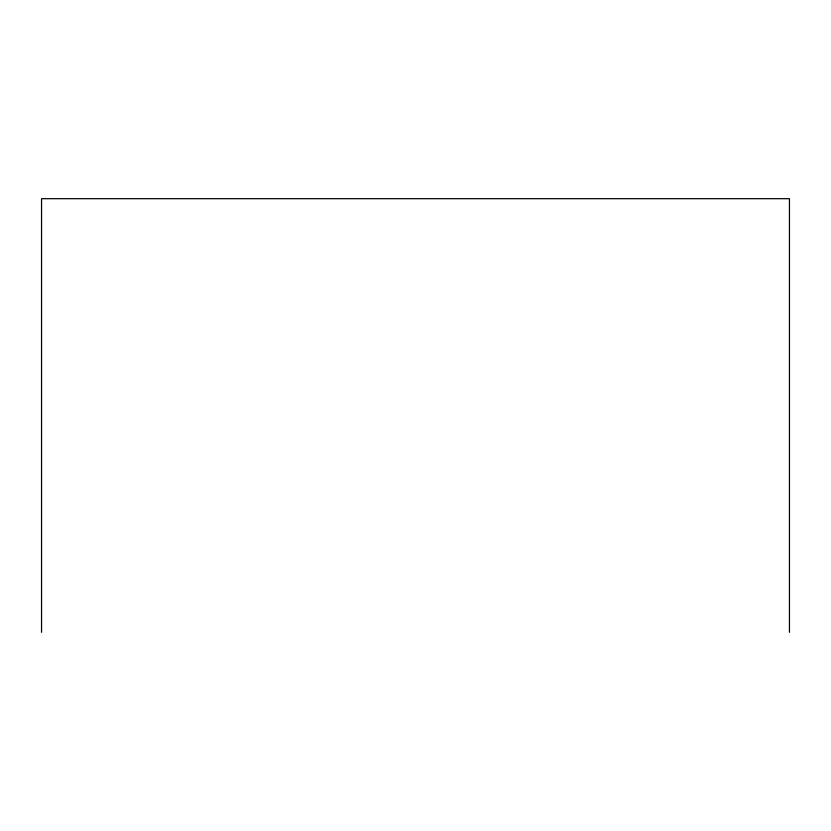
<?xml version="1.0" encoding="UTF-8"?>
<svg xmlns="http://www.w3.org/2000/svg" width="831" height="831" viewBox="0 0 831 831"><rect width="100%" height="100%" fill="white"/><g stroke="black" fill="none" stroke-linecap="round" stroke-linejoin="round"><path stroke-width="1.25" d="M789.45 632.318L789.45 198.682L41.55 198.682L41.55 632.318"/></g></svg>
